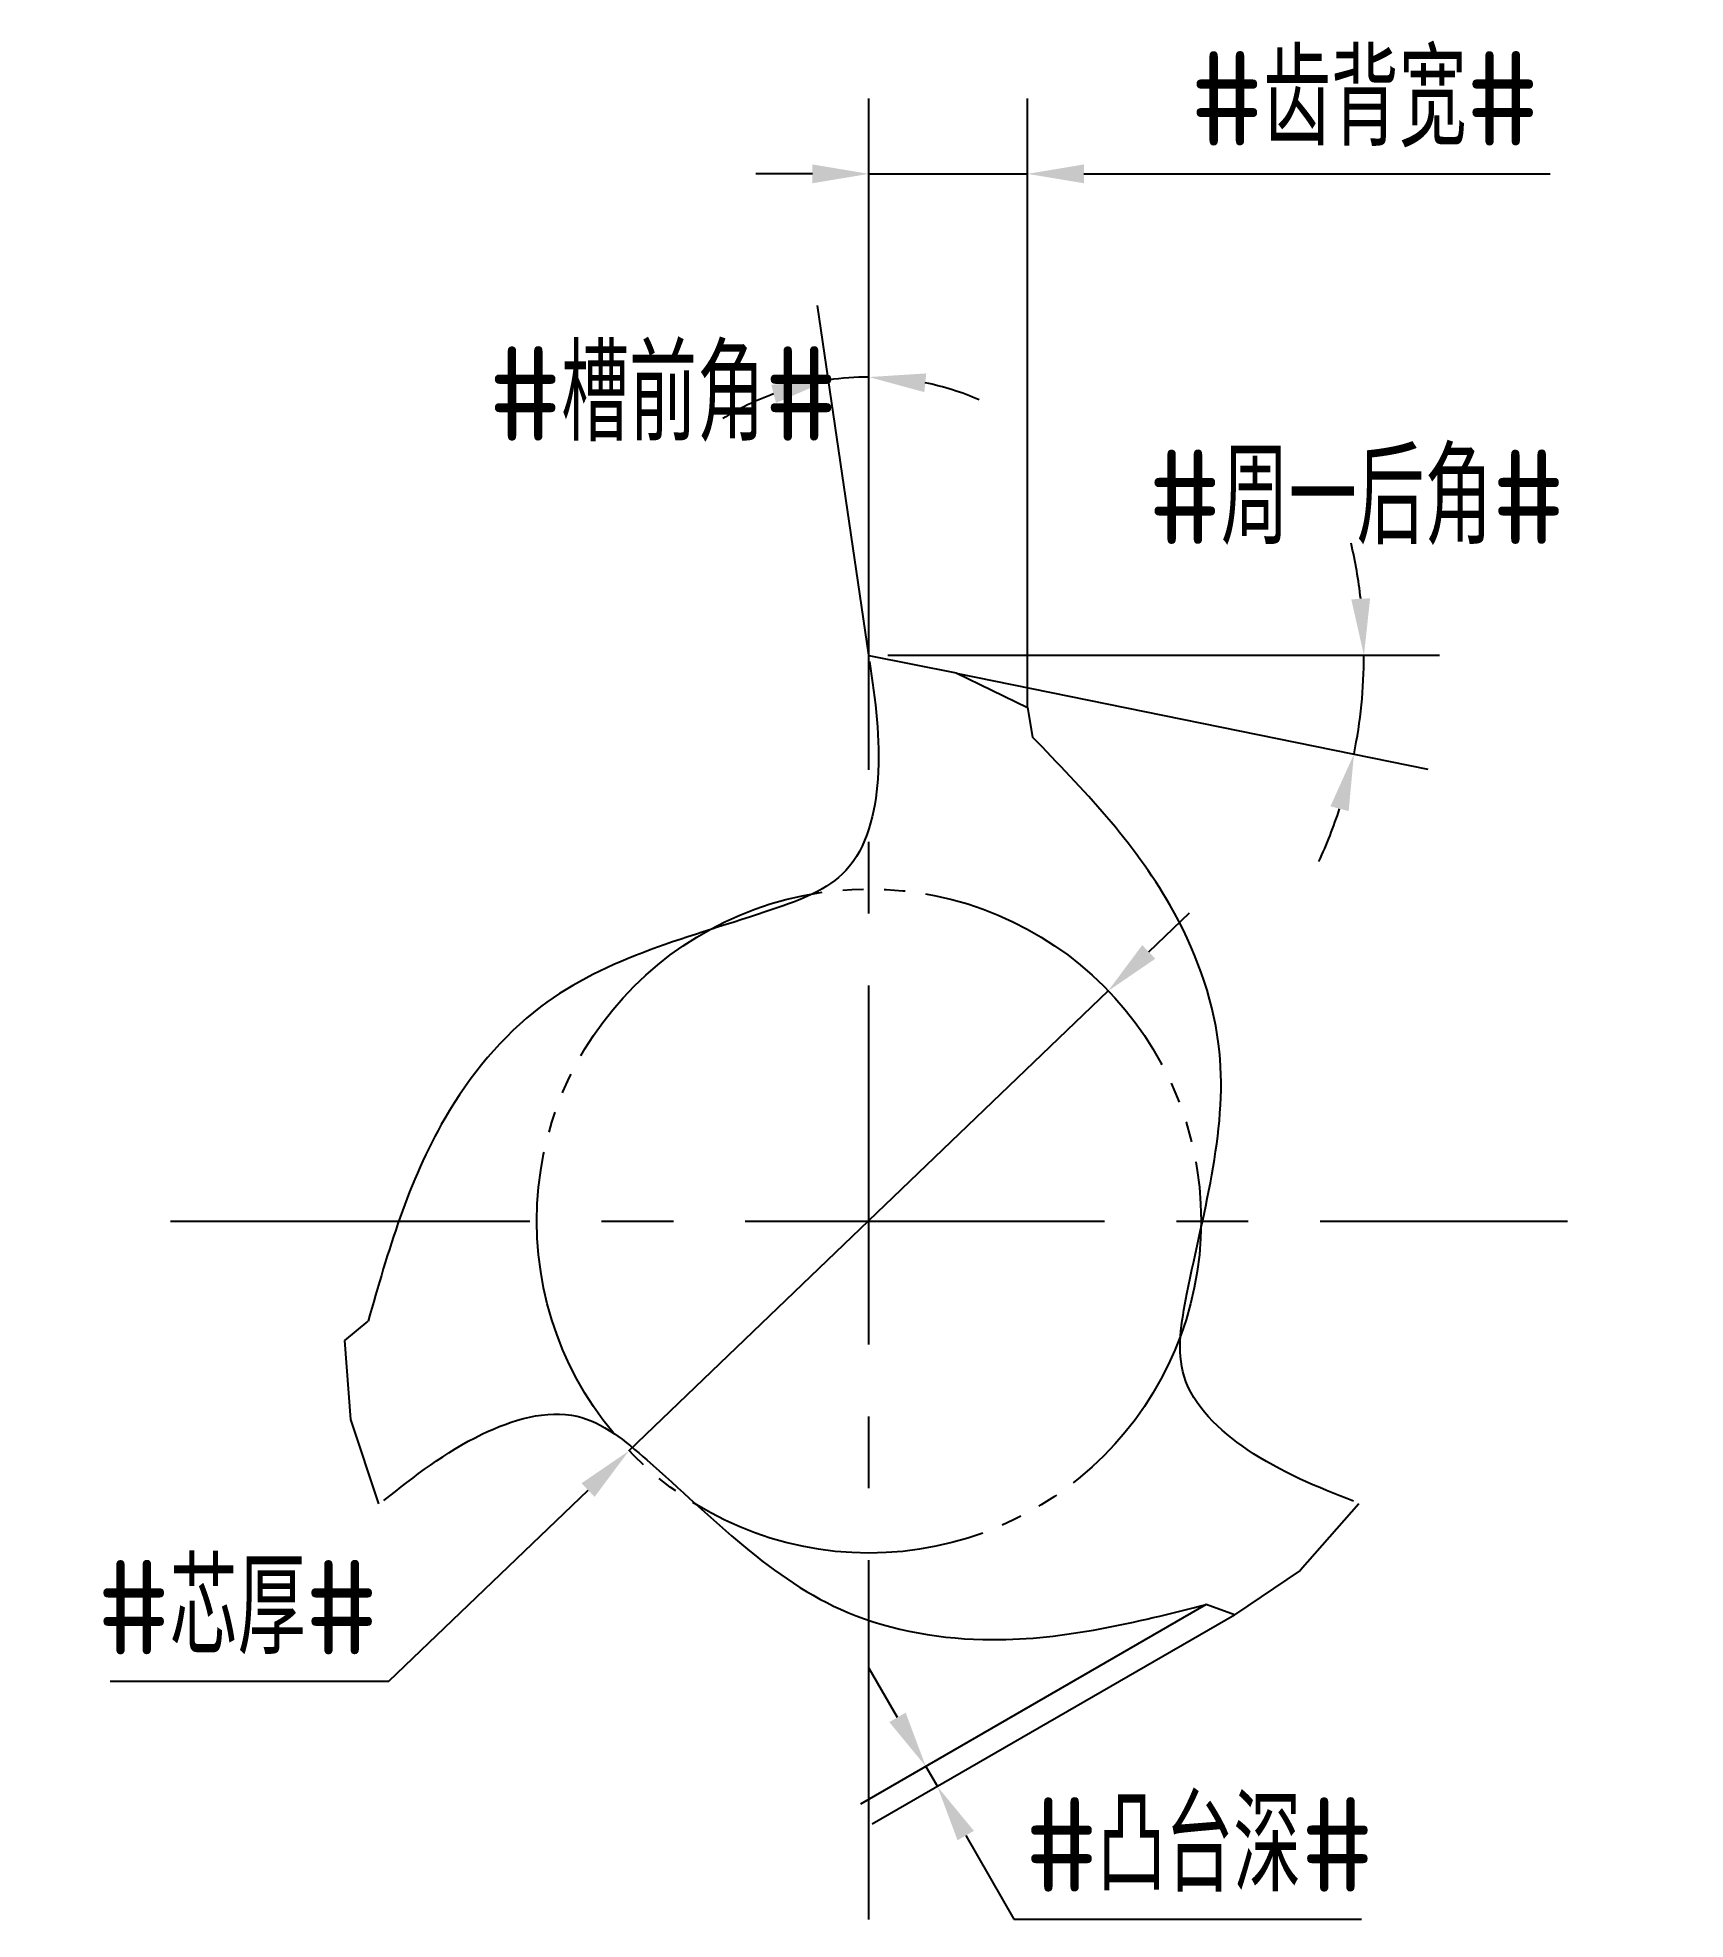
# Model space of a CAD drawing. Header units: millimetres. Extents: x 511.6 to 555.3, y 73.7 to 123.6.
import ezdxf

# ---------------------------------------------------------------- set-up
doc = ezdxf.new("R2010")
doc.units = ezdxf.units.MM
for name, pattern in [('ACAD_ISO04W100', [30, 24, -3, 0, -3]), ('CENTER', [50.8, 31.75, -6.35, 6.35, -6.35]), ('JIS_09_08', [10.75, 8, -0.55, 0.55, -0.55, 0.55, -0.55])]:
    doc.linetypes.add(name, pattern=pattern)
for name, color, linetype in [('中心线', 2, 'ACAD_ISO04W100'), ('标注', 7, 'Continuous'), ('虚线轮廓', 1, 'Continuous'), ('轮廓', 4, 'Continuous')]:
    doc.layers.add(name, color=color, linetype=linetype)
doc.styles.add('CFST0', font='gbenor.shx', dxfattribs={"bigfont": 'gbcbig.shx'})
doc.dimstyles.new('TYToolDesignC1-1', dxfattribs={"dimtxt": 2.5, "dimasz": 1.5, "dimexe": 2, "dimexo": 0, "dimtad": 1, "dimtoh": 1, "dimdec": 3, "dimdsep": 46, "dimtxsty": 'CFST0', "dimcen": 2.502, "dimclrd": 3, "dimclre": 3, "dimclrt": 3, "dimazin": 2, "dimtfac": 1, "dimtdec": 3, "dimtmove": 0, "dimatfit": 3, "dimfxl": 1, "dimarcsym": 0})

# ---------------------------------------------------------------- blocks, each defined once
blk = doc.blocks.new('*D3')
at = {"layer": 'Defpoints', "color": 0, "transparency": 16777216}
for p in [(539.965, 98.339), (527.263, 86.146)]:
    blk.add_point(p, dxfattribs=at)
at = {"layer": '标注', "color": 3, "lineweight": -2, "transparency": 16777216}
for p, q in [((541.047, 99.378), (542.129, 100.417)), ((539.965, 98.339), (527.263, 86.146)), ((520.9, 80.037), (526.181, 85.107)), ((513.51, 80.037), (520.9, 80.037))]:
    blk.add_line(p, q, dxfattribs=at)
at = {"layer": '标注', "color": 3, "transparency": 16777216}
for points in [[(540.874, 99.558), (541.22, 99.198), (539.965, 98.339)], [(526.008, 85.288), (526.354, 84.927), (527.263, 86.146)]]:
    blk.add_solid(points, dxfattribs=at)
at = {"layer": '标注', "color": 3, "transparency": 16777216, "insert": (516.892, 81.995), "char_height": 2.5, "attachment_point": 5, "style": 'CFST0'}
blk.add_mtext('#芯厚#', dxfattribs=at)
blk = doc.blocks.new('*D5')
at = {"layer": 'Defpoints', "color": 0, "transparency": 16777216}
for p in [(533.271, 114.613), (533.629, 107.243), (533.629, 107.243), (533.629, 106.303), (533.889, 105.473)]:
    blk.add_point(p, dxfattribs=at)
at = {"layer": '标注', "color": 3, "lineweight": -2, "transparency": 16777216}
for q in [(532.266, 116.522), (533.629, 116.622)]:
    blk.add_line((533.629, 107.243), q, dxfattribs=at)
for start, end in [(90, 98.3566), (66.6664, 78.3332), (110.0234, 121.6902)]:
    blk.add_arc((533.629, 107.243), 7.379, start, end, dxfattribs=at)
at = {"layer": '标注', "color": 3, "transparency": 16777216}
for points in [[(531.041, 114.418), (531.164, 113.934), (532.557, 114.544)], [(535.096, 114.221), (535.147, 114.718), (533.629, 114.622)]]:
    blk.add_solid(points, dxfattribs=at)
at = {"layer": '标注', "color": 3, "transparency": 16777216, "insert": (528.17, 114.166), "char_height": 2.5, "attachment_point": 5, "style": 'CFST0'}
blk.add_mtext('#槽前角#', dxfattribs=at)
blk = doc.blocks.new('*D7')
at = {"layer": 'Defpoints', "color": 0, "transparency": 16777216}
for p in [(533.629, 107.243), (533.629, 107.243), (534.129, 107.243), (535.939, 106.773), (546.634, 105.492)]:
    blk.add_point(p, dxfattribs=at)
at = {"layer": '标注', "color": 3, "lineweight": -2, "transparency": 16777216}
for p, q in [((534.129, 107.243), (548.752, 107.243)), ((535.939, 106.773), (548.448, 104.228))]:
    blk.add_line(p, q, dxfattribs=at)
for start, end in [(6.5529, 13.1057), (348.4994, 0), (335.3937, 341.9465)]:
    blk.add_arc((533.629, 107.243), 13.123, start, end, dxfattribs=at)
at = {"layer": '标注', "color": 3, "transparency": 16777216}
for points in [[(546.916, 108.755), (546.416, 108.726), (546.752, 107.243)], [(545.864, 103.24), (546.347, 103.112), (546.488, 104.626)]]:
    blk.add_solid(points, dxfattribs=at)
at = {"layer": '标注', "color": 3, "transparency": 16777216, "insert": (546.559, 111.427), "char_height": 2.5, "attachment_point": 5, "style": 'CFST0'}
blk.add_mtext('#周一后角#', dxfattribs=at)
blk = doc.blocks.new('*D6')
at = {"layer": 'Defpoints', "color": 0, "transparency": 16777216}
for p in [(537.829, 120.01), (533.629, 107.243), (537.829, 105.863)]:
    blk.add_point(p, dxfattribs=at)
at = {"layer": '标注', "color": 3, "lineweight": -2, "transparency": 16777216}
for p, q in [((533.629, 107.243), (533.629, 122.01)), ((537.829, 105.863), (537.829, 122.01)), ((532.129, 120.01), (530.629, 120.01)), ((533.629, 120.01), (537.829, 120.01)), ((539.329, 120.01), (551.691, 120.01))]:
    blk.add_line(p, q, dxfattribs=at)
at = {"layer": '标注', "color": 3, "transparency": 16777216}
for points in [[(532.129, 120.26), (532.129, 119.76), (533.629, 120.01)], [(539.329, 120.26), (539.329, 119.76), (537.829, 120.01)]]:
    blk.add_solid(points, dxfattribs=at)
at = {"layer": '标注', "color": 3, "transparency": 16777216, "insert": (546.774, 121.982), "char_height": 2.5, "attachment_point": 5, "style": 'CFST0'}
blk.add_mtext('#齿背宽#', dxfattribs=at)
blk = doc.blocks.new('*D4')
at = {"layer": 'Defpoints', "color": 0, "transparency": 16777216}
for p in [(542.569, 82.073), (543.319, 81.793), (535.444, 77.246)]:
    blk.add_point(p, dxfattribs=at)
at = {"layer": '标注', "color": 3, "lineweight": -2, "transparency": 16777216}
for p, q in [((542.569, 82.073), (533.403, 76.781)), ((543.319, 81.793), (533.712, 76.246)), ((534.385, 79.08), (533.635, 80.379)), ((535.135, 77.781), (535.444, 77.246)), ((536.194, 75.947), (537.473, 73.732)), ((537.473, 73.732), (546.683, 73.732))]:
    blk.add_line(p, q, dxfattribs=at)
at = {"layer": '标注', "color": 3, "transparency": 16777216}
for points in [[(534.602, 79.205), (534.169, 78.955), (535.135, 77.781)], [(536.411, 76.072), (535.978, 75.822), (535.444, 77.246)]]:
    blk.add_solid(points, dxfattribs=at)
at = {"layer": '标注', "color": 3, "transparency": 16777216, "insert": (542.39, 75.703), "char_height": 2.5, "attachment_point": 5, "style": 'CFST0'}
blk.add_mtext('#凸台深#', dxfattribs=at)

msp = doc.modelspace()

# ---------------------------------------------------------------- linework, layer by layer
at = {"layer": '中心线', "linetype": 'CENTER', "ltscale": 0.3}
for p, q in [((533.6292, 73.7247), (533.6292, 110.7608)), ((515.1111, 92.2427), (552.1472, 92.2427))]:
    msp.add_line(p, q, dxfattribs=at)
at = {"layer": '虚线轮廓', "color": 7, "linetype": 'JIS_09_08'}
msp.add_circle((533.6292, 92.2427), 8.8047, dxfattribs=at)
at = {"layer": '轮廓', "linetype": 'Continuous'}
for p, q in [((533.6292, 107.2427), (535.9401, 106.7748)), ((535.9401, 106.7748), (537.8292, 105.8602)), ((519.8885, 86.978), (519.7361, 89.0713)), ((520.6388, 84.7427), (519.8885, 86.978)), ((546.6196, 84.7427), (545.0589, 82.9753)), ((545.0589, 82.9753), (543.3222, 81.7967))]:
    msp.add_line(p, q, dxfattribs=at)
at = {"layer": '轮廓'}
for p, q in [((537.8292, 105.8602), (537.9681, 105.0723)), ((519.7361, 89.0713), (520.349, 89.5855)), ((543.3222, 81.7967), (542.5705, 82.0703))]:
    msp.add_line(p, q, dxfattribs=at)
for points in [[(533.642, 107.0834), (533.862, 103.9584), (533.0144, 101.5344), (531.0871, 100.5092), (524.9241, 97.9204), (522.3813, 94.9625), (520.349, 89.5855)], [(546.4752, 84.8113), (543.6588, 86.1833), (541.9834, 88.1293), (542.0592, 90.311), (542.8987, 96.9428), (541.6085, 100.6238), (537.9681, 105.0723)], [(520.7704, 84.8335), (523.3667, 86.5865), (525.8898, 87.0644), (527.7412, 85.908), (533.0648, 81.865), (536.8978, 81.1419), (542.5705, 82.0703)]]:
    msp.add_spline(points, degree=3, dxfattribs=at)

# ---------------------------------------------------------------- dimensions: what is measured, and where the dimension line sits
at = {"layer": '标注'}
dim = msp.add_linear_dim(base=(537.8292, 120.0102), p1=(533.6292, 107.2427), p2=(537.8292, 105.8627), text='#齿背宽#', dimstyle='TYToolDesignC1-1', dxfattribs=at)
dim.commit()
dim.dimension.update_dxf_attribs({"geometry": '*D6', "text_midpoint": (546.7741, 120.0102), "dimtype": 160})
for base, line1, line2, text, picture, middle in [((533.2706, 114.6133), ((533.6292, 107.2427), (533.6292, 106.3027)), ((533.6292, 107.2427), (533.8892, 105.4727)), '#槽前角#', '*D5', (528.1703, 112.208)), ((546.6345, 105.492), ((533.6292, 107.2427), (535.9392, 106.7727)), ((533.6292, 107.2427), (534.1292, 107.2427)), '#周一后角#', '*D7', (546.5592, 109.4827))]:
    dim = msp.add_angular_dim_2l(base=base, line1=line1, line2=line2, text=text, dimstyle='TYToolDesignC1-1', dxfattribs=at)
    dim.commit()
    dim.dimension.update_dxf_attribs({"geometry": picture, "text_midpoint": middle, "dimtype": 162})
dim = msp.add_diameter_dim_2p(p1=(539.965, 98.3393), p2=(527.2634, 86.1462), text='#芯厚#', dimstyle='TYToolDesignC1-1', dxfattribs=at)
dim.commit()
dim.dimension.update_dxf_attribs({"geometry": '*D3', "text_midpoint": (516.8925, 80.0375), "dimtype": 163})
dim = msp.add_linear_dim(base=(535.4441, 77.2461), p1=(542.5692, 82.0727), p2=(543.3192, 81.7927), angle=300, text='#凸台深#', dimstyle='TYToolDesignC1-1', dxfattribs=at)
dim.commit()
dim.dimension.update_dxf_attribs({"geometry": '*D4', "text_midpoint": (542.3905, 73.7316), "dimtype": 160})

doc.saveas('drawing.dxf')
